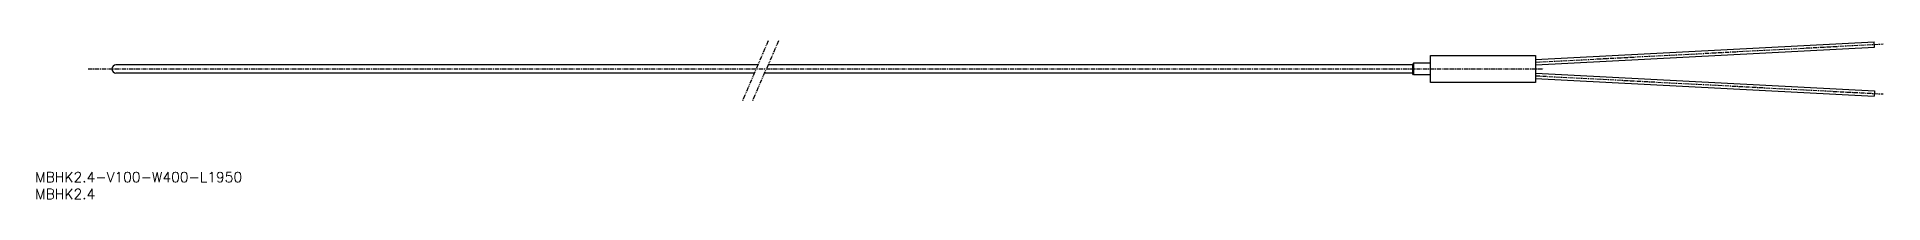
# Model space of a CAD drawing. Extents: x 1 to 545, y 0 to 47.
import ezdxf

# ---------------------------------------------------------------- set-up
doc = ezdxf.new("R2010")
doc.units = 0
doc.linetypes.add('CENTER', pattern=[2, 1.25, -0.25, 0.25, -0.25])
doc.linetypes.add('PHANTOM', pattern=[2.5, 1.25, -0.25, 0.25, -0.25, 0.25, -0.25])
doc.layers.get('0').update_dxf_attribs({"linetype": 'CONTINUOUS'})
doc.layers.add('CENTER', color=1, linetype='CENTER')
doc.styles.get("Standard").update_dxf_attribs({"font": 'txt.shx'})

# ---------------------------------------------------------------- blocks, each defined once
blk = doc.blocks.new('*U2')
at = {"color": 7, "linetype": 'CONTINUOUS'}
blk.add_text('MBHK2.4', height=3, dxfattribs=at).set_placement((0, 0))
blk = doc.blocks.new('*U3')
at = {"color": 7, "linetype": 'CONTINUOUS'}
blk.add_text('MBHK2.4-V100-W400-L1950', height=3, dxfattribs=at).set_placement((0, 5))

msp = doc.modelspace()

# ---------------------------------------------------------------- linework, layer by layer
at = {"color": 3, "linetype": 'PHANTOM'}
for p, q in [((216.38, 46.72), (208.76, 29.05)), ((219.36, 46.72), (211.74, 29.05))]:
    msp.add_line(p, q, dxfattribs=at)
at = {"color": 7, "linetype": 'CONTINUOUS'}
for p, q in [((442.79, 41.22), (542.74, 46.46)), ((442.87, 39.62), (542.83, 44.86)), ((542.83, 44.86), (542.74, 46.46)), ((213.32, 39.62), (23.83, 39.62)), ((406.83, 39.62), (216.3, 39.62)), ((411.83, 40.12), (406.83, 40.12)), ((406.83, 40.12), (406.83, 36.72)), ((411.83, 34.42), (411.83, 42.42)), ((411.83, 42.42), (442.83, 42.42)), ((442.83, 42.42), (442.83, 34.42)), ((212.28, 37.22), (23.83, 37.22)), ((406.83, 37.22), (215.27, 37.22)), ((411.83, 36.72), (406.83, 36.72)), ((442.83, 34.42), (411.83, 34.42)), ((442.79, 35.62), (542.74, 30.38)), ((442.87, 37.22), (542.83, 31.98)), ((542.83, 31.98), (542.74, 30.38))]:
    msp.add_line(p, q, dxfattribs=at)
at = {"color": 3, "linetype": 'CONTINUOUS'}
for p, q in [((406.83, 40.12), (406.54, 39.62)), ((406.54, 39.38), (406.83, 39.67)), ((406.54, 39.62), (406.54, 37.22)), ((406.54, 39.09), (406.83, 39.38)), ((406.54, 38.81), (406.83, 39.1)), ((406.54, 38.53), (406.83, 38.82)), ((406.54, 38.25), (406.83, 38.53)), ((406.54, 37.96), (406.83, 38.25)), ((406.59, 39.71), (406.83, 39.95)), ((406.54, 37.68), (406.83, 37.97)), ((406.54, 37.4), (406.83, 37.69)), ((406.83, 36.72), (406.54, 37.22)), ((406.58, 37.15), (406.83, 37.4)), ((406.68, 36.97), (406.83, 37.12)), ((406.79, 36.79), (406.83, 36.84))]:
    msp.add_line(p, q, dxfattribs=at)
at = {"color": 7, "linetype": 'CONTINUOUS'}
msp.add_arc((23.83, 38.42), 1.2, 90, 270, dxfattribs=at)
at = {"layer": 'CENTER', "color": 1, "linetype": 'CENTER'}
for p, q in [((442.83, 40.42), (545.39, 45.8)), ((15.64, 38.42), (445.21, 38.42)), ((442.83, 36.42), (545.39, 31.05))]:
    msp.add_line(p, q, dxfattribs=at)

# ---------------------------------------------------------------- block references
at = {"color": 7, "linetype": 'CONTINUOUS'}
for name in ['*U3', '*U2']:
    msp.add_blockref(name, (0, 0), dxfattribs=at)

doc.saveas('drawing.dxf')
